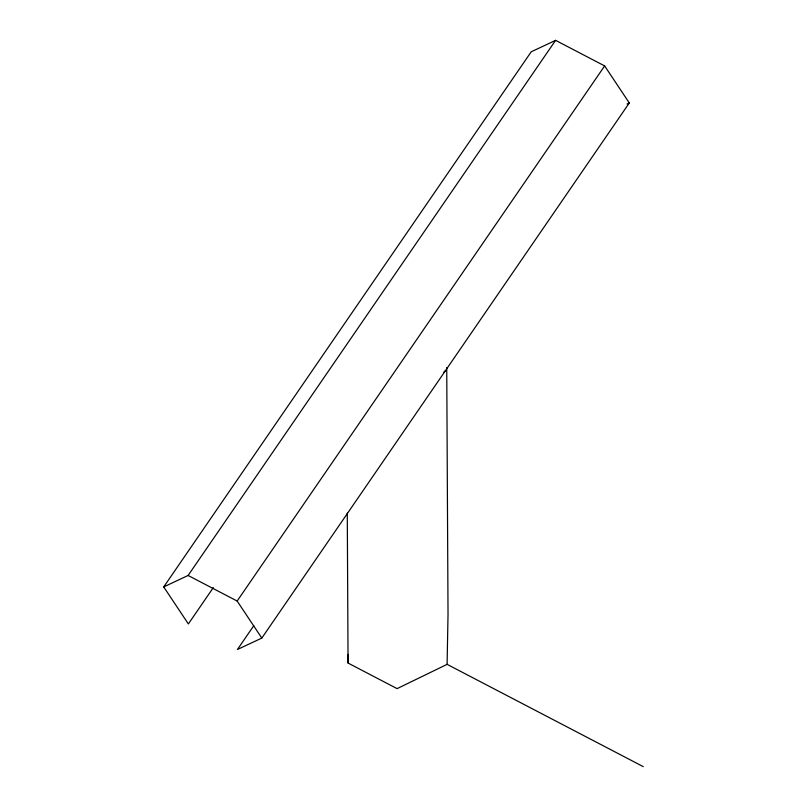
<?xml version="1.0" encoding="UTF-8"?>
<svg xmlns="http://www.w3.org/2000/svg" width="807" height="807" viewBox="0 0 807 807"><rect width="100%" height="100%" fill="white"/><g stroke="black" fill="none" stroke-linecap="round" stroke-linejoin="round"><path stroke-width="1.21" d="M643.28 766.65L447.098 664.343L397.105 688.633L348.059 663.051L348.231 654.326M447.098 664.343L448.026 614.48L446.735 367.558M213.32 587.607L188.364 623.942L163.72 586.921L531.208 51.799L555.599 40.35L604.645 65.922L629.299 102.953L261.811 638.075L237.419 649.514L253.812 625.637M163.72 586.921L188.112 575.472L555.599 40.35M261.811 638.075L237.157 601.044L604.645 65.922M443.769 372.239L445.555 370.514M627.079 103.992L629.299 102.953M188.112 575.472L237.157 601.044M347.282 513.141L348.059 663.051"/></g></svg>
